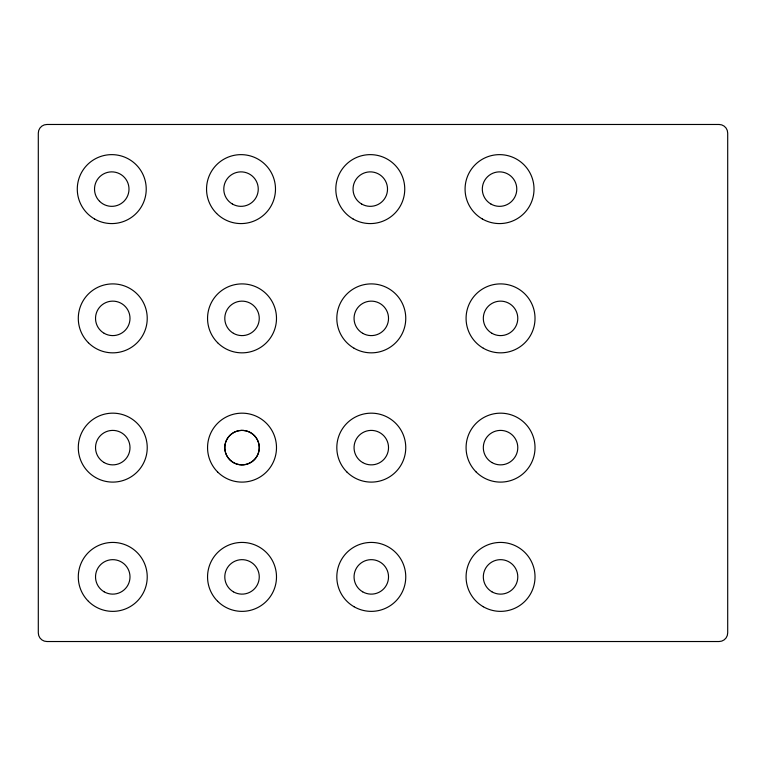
<?xml version="1.0" encoding="UTF-8"?>
<svg xmlns="http://www.w3.org/2000/svg" width="766" height="766" viewBox="0 0 766 766"><rect width="100%" height="100%" fill="white"/><g stroke="black" fill="none" stroke-linecap="round" stroke-linejoin="round"><path stroke-width="1.15" d="M719.082 124.475L46.918 124.475A8.617 8.617 0 0 0 38.3 133.093L38.3 632.908A8.617 8.617 0 0 0 46.918 641.525L719.082 641.525A8.617 8.617 0 0 0 727.7 632.908L727.7 133.093A8.617 8.617 0 0 0 719.082 124.475M233.41 591.821A17.235 17.235 0 0 0 259.262 576.894A17.235 17.235 0 0 0 233.41 561.966A17.235 17.235 0 0 0 233.41 591.821M233.41 462.559A17.235 17.235 0 0 0 259.262 447.631A17.235 17.235 0 0 0 233.41 432.704A17.235 17.235 0 0 0 233.41 462.559A17.235 17.235 0 0 0 259.262 447.631A17.235 17.235 0 0 0 233.41 432.704A17.235 17.235 0 0 0 233.41 462.559M233.41 333.296A17.235 17.235 0 0 0 259.262 318.369A17.235 17.235 0 0 0 233.41 303.441A17.235 17.235 0 0 0 233.41 333.296M232.404 204.034A17.235 17.235 0 0 0 258.257 189.106A17.235 17.235 0 0 0 232.404 174.179A17.235 17.235 0 0 0 232.404 204.034M361.667 204.034A17.235 17.235 0 0 0 387.519 189.106A17.235 17.235 0 0 0 361.667 174.179A17.235 17.235 0 0 0 361.667 204.034M362.672 333.296A17.235 17.235 0 0 0 388.525 318.369A17.235 17.235 0 0 0 362.672 303.441A17.235 17.235 0 0 0 362.672 333.296M362.672 462.559A17.235 17.235 0 0 0 388.525 447.631A17.235 17.235 0 0 0 362.672 432.704A17.235 17.235 0 0 0 362.672 462.559M362.672 591.821A17.235 17.235 0 0 0 388.525 576.894A17.235 17.235 0 0 0 362.672 561.966A17.235 17.235 0 0 0 362.672 591.821M104.147 591.821A17.235 17.235 0 0 0 130 576.894A17.235 17.235 0 0 0 104.147 561.966A17.235 17.235 0 0 0 104.147 591.821M104.147 462.559A17.235 17.235 0 0 0 130 447.631A17.235 17.235 0 0 0 104.147 432.704A17.235 17.235 0 0 0 104.147 462.559M104.147 333.296A17.235 17.235 0 0 0 130 318.369A17.235 17.235 0 0 0 104.147 303.441A17.235 17.235 0 0 0 104.147 333.296M99.57 201.295A17.235 17.235 0 0 0 128.41 193.568A17.235 17.235 0 0 0 107.297 172.455A17.235 17.235 0 0 0 99.57 201.295M490.929 204.034A17.235 17.235 0 0 0 516.782 189.106A17.235 17.235 0 0 0 490.929 174.179A17.235 17.235 0 0 0 490.929 204.034M491.935 333.296A17.235 17.235 0 0 0 517.787 318.369A17.235 17.235 0 0 0 491.935 303.441A17.235 17.235 0 0 0 491.935 333.296M491.935 462.559A17.235 17.235 0 0 0 517.787 447.631A17.235 17.235 0 0 0 491.935 432.704A17.235 17.235 0 0 0 491.935 462.559M491.935 591.821A17.235 17.235 0 0 0 517.787 576.894A17.235 17.235 0 0 0 491.935 561.966A17.235 17.235 0 0 0 491.935 591.821M217.649 601.272A34.47 34.47 0 0 0 275.32 585.818A34.47 34.47 0 0 0 233.103 543.601A34.47 34.47 0 0 0 217.649 601.272M217.649 472.009A34.47 34.47 0 0 0 275.32 456.555A34.47 34.47 0 0 0 233.103 414.339A34.47 34.47 0 0 0 217.649 472.009M354.055 348.224A34.47 34.47 0 0 0 405.76 318.369A34.47 34.47 0 0 0 354.055 288.514A34.47 34.47 0 0 0 354.055 348.224M216.644 213.484A34.47 34.47 0 0 0 274.314 198.03A34.47 34.47 0 0 0 232.098 155.814A34.47 34.47 0 0 0 216.644 213.484M353.049 218.961A34.47 34.47 0 0 0 404.754 189.106A34.47 34.47 0 0 0 353.049 159.251A34.47 34.47 0 0 0 353.049 218.961M217.649 342.747A34.47 34.47 0 0 0 275.32 327.293A34.47 34.47 0 0 0 233.103 285.076A34.47 34.47 0 0 0 217.649 342.747M346.912 472.009A34.47 34.47 0 0 0 404.582 456.555A34.47 34.47 0 0 0 362.366 414.339A34.47 34.47 0 0 0 346.912 472.009M354.055 606.749A34.47 34.47 0 0 0 405.76 576.894A34.47 34.47 0 0 0 354.055 547.039A34.47 34.47 0 0 0 354.055 606.749M88.387 601.272A34.47 34.47 0 0 0 146.057 585.818A34.47 34.47 0 0 0 103.841 543.601A34.47 34.47 0 0 0 88.387 601.272M95.53 477.486A34.47 34.47 0 0 0 147.235 447.631A34.47 34.47 0 0 0 95.53 417.776A34.47 34.47 0 0 0 95.53 477.486M483.317 348.224A34.47 34.47 0 0 0 535.022 318.369A34.47 34.47 0 0 0 483.317 288.514A34.47 34.47 0 0 0 483.317 348.224M94.524 218.961A34.47 34.47 0 0 0 146.229 189.106A34.47 34.47 0 0 0 94.524 159.251A34.47 34.47 0 0 0 94.524 218.961M482.312 218.961A34.47 34.47 0 0 0 534.017 189.106A34.47 34.47 0 0 0 482.312 159.251A34.47 34.47 0 0 0 482.312 218.961M88.387 342.747A34.47 34.47 0 0 0 146.057 327.293A34.47 34.47 0 0 0 103.841 285.076A34.47 34.47 0 0 0 88.387 342.747M476.174 472.009A34.47 34.47 0 0 0 533.845 456.555A34.47 34.47 0 0 0 491.628 414.339A34.47 34.47 0 0 0 476.174 472.009M483.317 606.749A34.47 34.47 0 0 0 535.022 576.894A34.47 34.47 0 0 0 483.317 547.039A34.47 34.47 0 0 0 483.317 606.749"/></g></svg>
